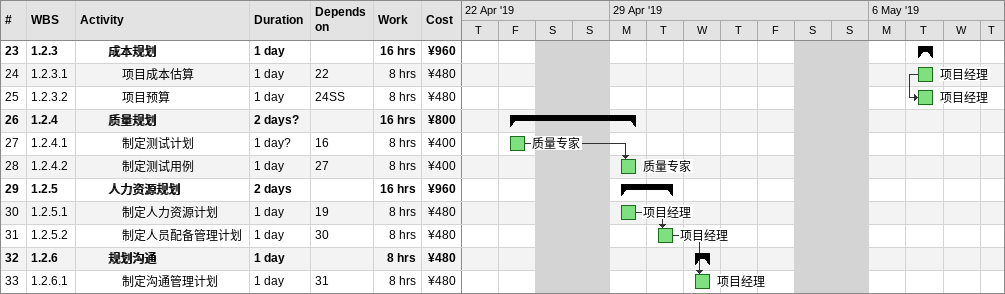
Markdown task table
| ID | WBS | Task | Duration | Start | Finish | Predecessors | Resources | Work (h) | Cost (¥) |
|---|---|---|---|---|---|---|---|---|---|
| 23 | 1.2.3 | **成本规划** | 1d | 2019-05-07 | 2019-05-07 |  |  | 16 | 960 |
| 24 | 1.2.3.1 | 项目成本估算 | 1d | 2019-05-07 | 2019-05-07 | 22 | 项目经理 | 8 | 480 |
| 25 | 1.2.3.2 | 项目预算 | 1d | 2019-05-07 | 2019-05-07 | 24SS | 项目经理 | 8 | 480 |
| 26 | 1.2.4 | **质量规划** | 2d? | 2019-04-26 | 2019-04-29 |  |  | 16 | 800 |
| 27 | 1.2.4.1 | 制定测试计划 | 1d? | 2019-04-26 | 2019-04-26 | 16 | 质量专家 | 8 | 400 |
| 28 | 1.2.4.2 | 制定测试用例 | 1d | 2019-04-29 | 2019-04-29 | 27 | 质量专家 | 8 | 400 |
| 29 | 1.2.5 | **人力资源规划** | 2d | 2019-04-29 | 2019-04-30 |  |  | 16 | 960 |
| 30 | 1.2.5.1 | 制定人力资源计划 | 1d | 2019-04-29 | 2019-04-29 | 19 | 项目经理 | 8 | 480 |
| 31 | 1.2.5.2 | 制定人员配备管理计划 | 1d | 2019-04-30 | 2019-04-30 | 30 | 项目经理 | 8 | 480 |
| 32 | 1.2.6 | **规划沟通** | 1d | 2019-05-01 | 2019-05-01 |  |  | 8 | 480 |
| 33 | 1.2.6.1 | 制定沟通管理计划 | 1d | 2019-05-01 | 2019-05-01 | 31 | 项目经理 | 8 | 480 |
